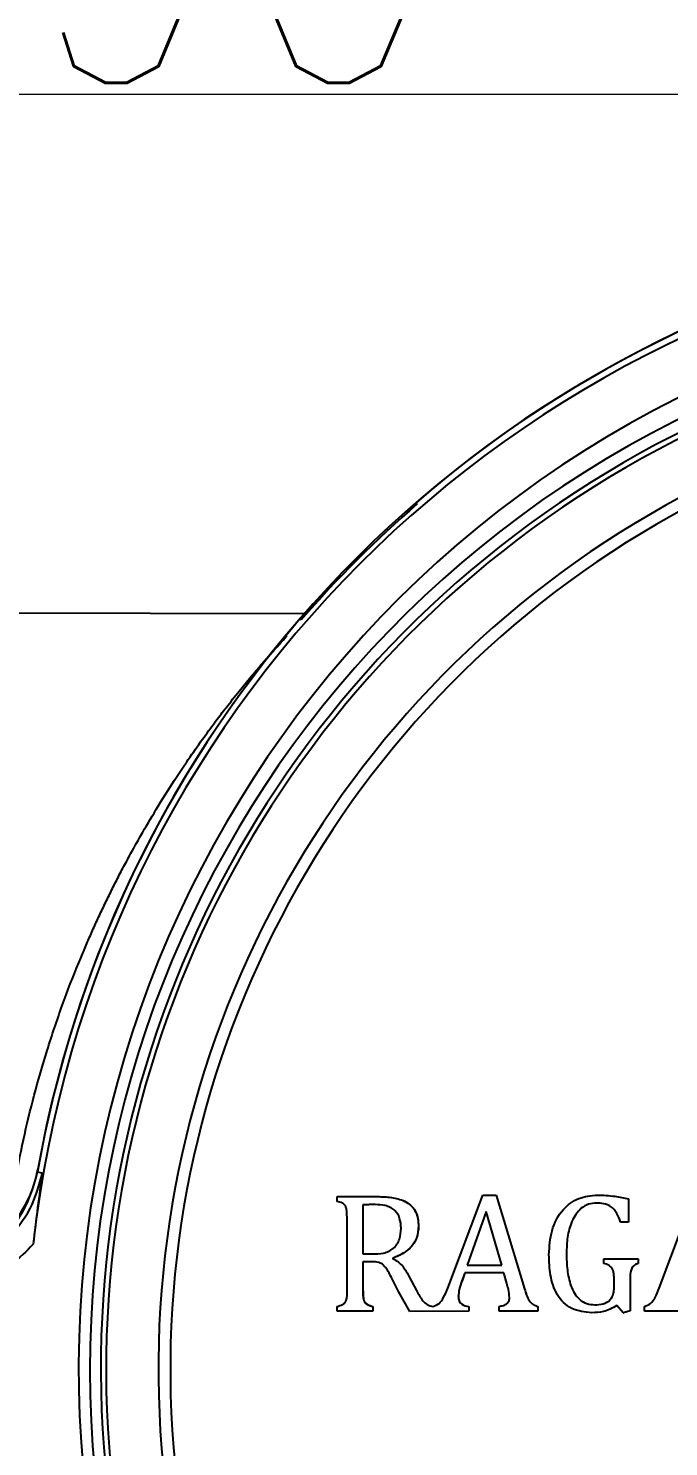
# Model space of a CAD drawing. Header units: millimetres. Extents: x 2454 to 4226, y 715 to 1968.
# Drawn here: x 2905.4 to 2955.1, y 1749.8 to 1859.9 of the extents above; entities that cross this region are included whole.
import ezdxf

# ---------------------------------------------------------------- set-up
doc = ezdxf.new("R2010")
doc.units = ezdxf.units.MM
doc.layers.add('标注', color=3, linetype='Continuous', lineweight=13)
doc.styles.add('SLDTEXTSTYLE1', font='txt.shx', dxfattribs={"width": 0.7, "bigfont": 'gbcbig.shx'})
doc.dimstyles.new('SLDDIMSTYLE12$0', dxfattribs={"dimtxt": 12, "dimasz": 10, "dimexe": 0, "dimexo": 0.0625, "dimgap": 0.875, "dimtad": 1, "dimdec": 1, "dimlfac": 1.8, "dimrnd": 1e-09, "dimzin": 12, "dimdsep": 46, "dimtxsty": 'SLDTEXTSTYLE1', "dimcen": 0.09, "dimdle": 8.16, "dimclrd": 3, "dimclre": 3, "dimadec": 0, "dimazin": 3, "dimtfac": 1, "dimtdec": 1, "dimtofl": 0, "dimtmove": 0, "dimatfit": 3, "dimfxl": 0, "dimfrac": 2, "dimtolj": 1, "dimlwd": 5, "dimlwe": 5, "dimarcsym": 0})

# ---------------------------------------------------------------- blocks, each defined once
blk = doc.blocks.new('*D56')
at = {"layer": 'Defpoints', "color": 0, "transparency": 16777216}
for p in [(3032.64, 1924.43), (3032.64, 1854.79), (2793.43, 1778.9)]:
    blk.add_point(p, dxfattribs=at)
at = {"layer": '标注', "color": 3, "linetype": 'Continuous', "lineweight": 5, "transparency": 16777216}
for p, q in [((3032.64, 1924.37), (3032.64, 1854.79)), ((2803.43, 1854.79), (3022.64, 1854.79))]:
    blk.add_line(p, q, dxfattribs=at)
at = {"layer": '标注', "color": 3, "lineweight": 5, "transparency": 16777216}
blk.add_line((2793.43, 1778.96), (2793.43, 1854.79), dxfattribs=at)
at = {"layer": '标注', "color": 3, "transparency": 16777216}
for points in [[(2803.43, 1856.46), (2803.43, 1853.12), (2793.43, 1854.79)], [(3022.64, 1856.46), (3022.64, 1853.12), (3032.64, 1854.79)]]:
    blk.add_solid(points, dxfattribs=at)
at = {"layer": '标注', "color": 0, "transparency": 16777216, "insert": (2913.04, 1869.38), "char_height": 12, "attachment_point": 5, "style": 'SLDTEXTSTYLE1'}
blk.add_mtext('\\A1;{\\H2.28571x;290}', dxfattribs=at)

msp = doc.modelspace()

# ---------------------------------------------------------------- linework, layer by layer
at = {"color": 7, "linetype": 'Continuous', "lineweight": 25}
for p, q in [((2935.592, 1822.974), (2935.519, 1823.074)), ((2926.832, 1814.444), (2902.358, 1814.496)), ((2926.524, 1814.078), (2926.597, 1813.978)), ((2926.61, 1813.993), (2926.524, 1814.078)), ((2929.391, 1768.822), (2929.391, 1769.193)), ((2929.391, 1769.193), (2932.642, 1769.193)), ((2931.387, 1768.55), (2931.387, 1764.747)), ((2931.387, 1768.55), (2931.392, 1768.55)), ((2931.392, 1768.55), (2931.392, 1764.747)), ((2937.98, 1762.089), (2940.696, 1769.316)), ((2940.696, 1769.316), (2941.727, 1769.316)), ((2941.727, 1769.316), (2943.941, 1762.037)), ((2941.727, 1769.316), (2941.731, 1769.316)), ((2941.731, 1769.316), (2943.946, 1762.037)), ((2949.6, 1769.316), (2949.604, 1769.316)), ((2952.008, 1769.01), (2952.008, 1767.217)), ((2952.008, 1769.01), (2952.012, 1769.01)), ((2954.402, 1762.089), (2957.118, 1769.316)), ((2930.153, 1761.965), (2930.153, 1767.53)), ((2940.951, 1768.039), (2939.483, 1763.883)), ((2940.953, 1768.032), (2939.487, 1763.883)), ((2942.174, 1763.883), (2940.951, 1768.039)), ((2935.709, 1766.916), (2935.714, 1766.916)), ((2952.008, 1767.217), (2951.39, 1767.217)), ((2951.39, 1767.217), (2951.395, 1767.217)), ((2952.012, 1767.217), (2951.395, 1767.217)), ((2952.008, 1767.217), (2952.012, 1767.217)), ((2931.387, 1764.747), (2932.123, 1764.747)), ((2931.387, 1764.13), (2931.387, 1761.969)), ((2932.099, 1764.13), (2931.387, 1764.13)), ((2931.387, 1764.13), (2931.392, 1764.13)), ((2931.392, 1764.13), (2931.392, 1761.969)), ((2932.104, 1764.13), (2931.392, 1764.13)), ((2932.099, 1764.13), (2932.104, 1764.13)), ((2933.72, 1764.418), (2933.72, 1764.36)), ((2933.72, 1764.418), (2933.724, 1764.418)), ((2933.72, 1764.36), (2933.724, 1764.36)), ((2933.724, 1764.418), (2933.724, 1764.36)), ((2947.192, 1764.776), (2947.197, 1764.776)), ((2950.104, 1764.007), (2950.104, 1764.377)), ((2950.104, 1764.377), (2952.77, 1764.377)), ((2952.77, 1764.377), (2952.77, 1764.007)), ((2952.77, 1764.377), (2952.774, 1764.377)), ((2952.774, 1764.377), (2952.774, 1764.007)), ((2939.296, 1763.266), (2939.078, 1762.656)), ((2939.3, 1763.266), (2939.082, 1762.656)), ((2942.327, 1763.266), (2939.296, 1763.266)), ((2939.296, 1763.266), (2939.3, 1763.266)), ((2942.327, 1763.266), (2939.3, 1763.266)), ((2939.483, 1763.883), (2942.174, 1763.883)), ((2942.554, 1762.455), (2942.327, 1763.266)), ((2952.77, 1764.007), (2952.774, 1764.007)), ((2931.387, 1761.969), (2931.392, 1761.969)), ((2934.15, 1761.838), (2933.6, 1762.916)), ((2934.988, 1762.959), (2935.555, 1761.896)), ((2934.988, 1762.959), (2934.992, 1762.959)), ((2939.078, 1762.656), (2939.082, 1762.656)), ((2943.941, 1762.037), (2943.946, 1762.037)), ((2950.897, 1762.151), (2950.897, 1762.536)), ((2952.131, 1762.583), (2952.131, 1760.316)), ((2952.131, 1762.583), (2952.136, 1762.583)), ((2952.136, 1762.583), (2952.136, 1760.316)), ((2935.026, 1760.287), (2934.15, 1761.838)), ((2935.555, 1761.896), (2935.559, 1761.896)), ((2938.794, 1761.435), (2938.799, 1761.435)), ((2929.391, 1760.302), (2929.391, 1760.673)), ((2932.15, 1760.302), (2929.391, 1760.302)), ((2929.391, 1760.302), (2929.395, 1760.302)), ((2932.154, 1760.302), (2929.395, 1760.302)), ((2932.15, 1760.673), (2932.15, 1760.302)), ((2932.15, 1760.673), (2932.154, 1760.673)), ((2932.15, 1760.302), (2932.154, 1760.302)), ((2932.154, 1760.673), (2932.154, 1760.302)), ((2939.6, 1760.302), (2935.026, 1760.287)), ((2935.026, 1760.287), (2935.031, 1760.287)), ((2939.605, 1760.302), (2935.031, 1760.287)), ((2939.6, 1760.673), (2939.6, 1760.302)), ((2939.6, 1760.673), (2939.605, 1760.673)), ((2939.6, 1760.302), (2939.605, 1760.302)), ((2939.605, 1760.673), (2939.605, 1760.302)), ((2941.97, 1760.302), (2941.97, 1760.673)), ((2944.97, 1760.302), (2941.97, 1760.302)), ((2941.97, 1760.302), (2941.974, 1760.302)), ((2944.974, 1760.302), (2941.974, 1760.302)), ((2944.97, 1760.673), (2944.97, 1760.302)), ((2944.97, 1760.673), (2944.974, 1760.673)), ((2944.97, 1760.302), (2944.974, 1760.302)), ((2944.974, 1760.673), (2944.974, 1760.302)), ((2949.162, 1760.179), (2949.167, 1760.179)), ((2951.608, 1760.179), (2951.118, 1760.731)), ((2952.131, 1760.316), (2951.608, 1760.179)), ((2951.608, 1760.179), (2951.613, 1760.179)), ((2952.136, 1760.316), (2951.613, 1760.179)), ((2952.131, 1760.316), (2952.136, 1760.316)), ((2953.243, 1760.302), (2953.243, 1760.673)), ((2956.023, 1760.302), (2953.243, 1760.302)), ((2953.243, 1760.302), (2953.247, 1760.302)), ((2956.027, 1760.302), (2953.247, 1760.302))]:
    msp.add_line(p, q, dxfattribs=at)
for centre, radius, start, end in [((2993.69, 1755.802), 88.439, 96.305, 173.69783), ((2993.797, 1755.802), 89.012, 99.79419, 169.96366), ((2993.796, 1755.806), 89.001, 99.91523, 130.90346), ((2993.687, 1755.803), 84.364, 293.77253, 288.03652), ((2992.529, 1755.805), 82.329, 298.30628, 286.54744), ((2992.335, 1755.805), 81.303, 353.64683, 186.35318), ((2992.326, 1755.805), 80.884, 353.64681, 186.3532), ((2992.287, 1755.805), 76.784, 353.328, 186.67202), ((2992.284, 1755.805), 75.854, 353.328, 186.67202), ((2993.771, 1755.803), 88.863, 130.89677, 139.10606), ((2993.801, 1755.8), 89.009, 139.09969, 170.08602), ((2897.285, 1772.883), 9, 276.80603, 349.96374)]:
    msp.add_arc(centre, radius, start, end, dxfattribs=at)
for points, knots in [([(2903.8, 1766.608), (2903.969, 1767.778), (2904.309, 1770.144), (2905.006, 1773.635), (2905.848, 1777.123), (2906.859, 1780.611), (2908.016, 1784.046), (2909.004, 1786.608), (2909.731, 1788.348), (2910.167, 1789.357), (2910.626, 1790.38), (2911.106, 1791.415), (2911.609, 1792.461), (2912.133, 1793.515), (2912.685, 1794.588), (2913.358, 1795.84), (2914.237, 1797.41), (2915.403, 1799.396), (2916.687, 1801.438), (2917.938, 1803.305), (2919.009, 1804.825), (2919.938, 1806.084), (2920.852, 1807.28), (2921.76, 1808.431), (2922.674, 1809.544), (2923.485, 1810.5), (2924.489, 1811.647), (2925.09, 1812.299), (2925.498, 1812.742)], [0, 0, 0, 0, 0.0512308, 0.1036253, 0.1569741, 0.2122123, 0.2701658, 0.3274802, 0.3452398, 0.3635738, 0.3824831, 0.4019685, 0.4220305, 0.4426697, 0.4638868, 0.4864469, 0.5196493, 0.5634932, 0.6179774, 0.663582, 0.7043754, 0.740359, 0.7715351, 0.813211, 0.8527312, 0.8901099, 0.9253638, 1, 1, 1, 1]), ([(2898.336, 1763.743), (2899.277, 1763.947), (2901.157, 1764.354), (2903.54, 1766.044), (2905.359, 1768.335), (2905.867, 1770.194), (2906.121, 1771.125)], [0, 0, 0, 0, 0.2500652, 0.4994456, 0.7493864, 1, 1, 1, 1]), ([(2898.471, 1763.609), (2899.437, 1763.793), (2901.368, 1764.163), (2903.835, 1765.852), (2905.715, 1768.175), (2906.236, 1770.071), (2906.496, 1771.018)], [0, 0, 0, 0, 0.2500471, 0.50006, 0.75030711, 1, 1, 1, 1]), ([(2906.496, 1771.018), (2906.369, 1770.144), (2906.115, 1768.404), (2905.895, 1766.472), (2905.786, 1765.51)], [0, 0, 0, 0, 0.5024427, 1, 1, 1, 1]), ([(2906.121, 1771.125), (2906.192, 1771.106), (2906.317, 1771.071), (2906.441, 1771.034), (2906.496, 1771.018)], [0, 0, 0, 0, 0.56, 1, 1, 1, 1]), ([(2930.153, 1767.53), (2930.151, 1767.671), (2930.148, 1767.952), (2930.116, 1768.311), (2929.976, 1768.565), (2929.738, 1768.732), (2929.53, 1768.786), (2929.391, 1768.822)], [0, 0, 0, 0, 0.2497875, 0.4986891, 0.623422, 0.7479725, 1, 1, 1, 1]), ([(2932.339, 1768.575), (2932.18, 1768.575), (2931.863, 1768.575), (2931.546, 1768.558), (2931.387, 1768.55)], [0, 0, 0, 0, 0.5000661, 1, 1, 1, 1]), ([(2932.343, 1768.575), (2932.165, 1768.575), (2931.848, 1768.575), (2931.531, 1768.558), (2931.392, 1768.55)], [0, 0, 0, 0, 0.56001567, 1, 1, 1, 1]), ([(2934.351, 1766.739), (2934.335, 1767), (2934.31, 1767.397), (2934.088, 1767.876), (2933.828, 1768.17), (2933.497, 1768.38), (2932.999, 1768.552), (2932.601, 1768.566), (2932.339, 1768.575)], [0, 0, 0, 0, 0.2489128, 0.3771277, 0.4994141, 0.6203197, 0.749749, 1, 1, 1, 1]), ([(2932.642, 1769.193), (2933.006, 1769.182), (2933.729, 1769.162), (2934.619, 1768.89), (2935.205, 1768.45), (2935.512, 1768.006), (2935.677, 1767.481), (2935.698, 1767.115), (2935.709, 1766.916)], [0, 0, 0, 0, 0.2506607, 0.4979437, 0.6250501, 0.7485035, 0.8630456, 1, 1, 1, 1]), ([(2932.646, 1769.193), (2933.009, 1769.181), (2933.735, 1769.156), (2934.627, 1768.889), (2935.212, 1768.447), (2935.636, 1767.837), (2935.683, 1767.284), (2935.714, 1766.916)], [0, 0, 0, 0, 0.2507387, 0.5006348, 0.6258254, 0.7509246, 1, 1, 1, 1]), ([(2945.834, 1764.686), (2945.874, 1765.314), (2945.953, 1766.569), (2946.763, 1768.18), (2948.113, 1769.177), (2949.104, 1769.27), (2949.6, 1769.316)], [0, 0, 0, 0, 0.2808621, 0.5603944, 0.779988, 1, 1, 1, 1]), ([(2949.521, 1768.699), (2949.309, 1768.68), (2948.885, 1768.642), (2948.139, 1768.201), (2947.551, 1767.281), (2947.236, 1766.046), (2947.207, 1765.2), (2947.192, 1764.776)], [0, 0, 0, 0, 0.1250099, 0.2499863, 0.4986889, 0.7491401, 1, 1, 1, 1]), ([(2951.39, 1767.217), (2951.31, 1767.448), (2951.15, 1767.907), (2950.7, 1768.454), (2950.096, 1768.677), (2949.713, 1768.692), (2949.521, 1768.699)], [0, 0, 0, 0, 0.28076842, 0.55963245, 0.77936115, 1, 1, 1, 1]), ([(2949.6, 1769.316), (2950.055, 1769.301), (2950.868, 1769.272), (2951.659, 1769.09), (2952.008, 1769.01)], [0, 0, 0, 0, 0.5599154, 1, 1, 1, 1]), ([(2932.123, 1764.747), (2932.412, 1764.751), (2932.848, 1764.757), (2933.401, 1764.931), (2933.764, 1765.164), (2934.051, 1765.489), (2934.306, 1766.012), (2934.333, 1766.45), (2934.351, 1766.739)], [0, 0, 0, 0, 0.2508102, 0.3774947, 0.5007393, 0.621995, 0.7507204, 1, 1, 1, 1]), ([(2935.709, 1766.916), (2935.682, 1766.618), (2935.63, 1766.046), (2935.201, 1765.306), (2934.538, 1764.761), (2934.009, 1764.539), (2933.72, 1764.418)], [0, 0, 0, 0, 0.2597473, 0.4988551, 0.7262382, 1, 1, 1, 1]), ([(2935.714, 1766.916), (2935.685, 1766.594), (2935.628, 1765.952), (2934.953, 1764.963), (2934.19, 1764.624), (2933.724, 1764.418)], [0, 0, 0, 0, 0.280379, 0.5602922, 1, 1, 1, 1]), ([(2905.786, 1765.51), (2905.244, 1764.957), (2904.163, 1763.854), (2902.288, 1762.776), (2900.427, 1762.077), (2899.226, 1761.904), (2898.623, 1761.817)], [0, 0, 0, 0, 0.2806173, 0.559574, 0.7791194, 1, 1, 1, 1]), ([(2933.6, 1762.916), (2933.442, 1763.231), (2933.244, 1763.625), (2932.862, 1763.988), (2932.537, 1764.13), (2932.276, 1764.13), (2932.099, 1764.13)], [0, 0, 0, 0, 0.5004629, 0.6280323, 0.7495371, 1, 1, 1, 1]), ([(2933.72, 1764.36), (2933.865, 1764.282), (2934.147, 1764.132), (2934.606, 1763.67), (2934.834, 1763.245), (2934.988, 1762.959)], [0, 0, 0, 0, 0.254228, 0.4964433, 1, 1, 1, 1]), ([(2949.162, 1760.179), (2948.625, 1760.23), (2947.817, 1760.306), (2946.939, 1760.943), (2946.296, 1761.797), (2945.891, 1763.095), (2945.853, 1764.155), (2945.834, 1764.686)], [0, 0, 0, 0, 0.24891021, 0.37405331, 0.49928992, 0.74922424, 1, 1, 1, 1]), ([(2947.192, 1764.776), (2947.205, 1764.353), (2947.229, 1763.506), (2947.481, 1762.262), (2948.012, 1761.3), (2948.757, 1760.848), (2949.181, 1760.814), (2949.394, 1760.796)], [0, 0, 0, 0, 0.2509733, 0.5016441, 0.7501459, 0.874991, 1, 1, 1, 1]), ([(2950.897, 1762.536), (2950.894, 1762.71), (2950.888, 1763.056), (2950.833, 1763.555), (2950.503, 1763.898), (2950.237, 1763.97), (2950.104, 1764.007)], [0, 0, 0, 0, 0.2814958, 0.5616084, 0.7793283, 1, 1, 1, 1]), ([(2952.77, 1764.007), (2952.669, 1763.97), (2952.468, 1763.896), (2952.244, 1763.648), (2952.127, 1763.192), (2952.13, 1762.834), (2952.131, 1762.583)], [0, 0, 0, 0, 0.18674938, 0.3723338, 0.55912288, 1, 1, 1, 1]), ([(2952.774, 1764.007), (2952.674, 1763.97), (2952.473, 1763.896), (2952.249, 1763.648), (2952.132, 1763.192), (2952.134, 1762.834), (2952.136, 1762.583)], [0, 0, 0, 0, 0.18674938, 0.3723338, 0.55912288, 1, 1, 1, 1]), ([(2929.391, 1760.673), (2929.529, 1760.708), (2929.737, 1760.762), (2929.978, 1760.926), (2930.185, 1761.31), (2930.167, 1761.674), (2930.153, 1761.965)], [0, 0, 0, 0, 0.25077927, 0.37643473, 0.50023154, 1, 1, 1, 1]), ([(2931.387, 1761.969), (2931.38, 1761.678), (2931.372, 1761.349), (2931.51, 1761.019), (2931.595, 1760.903), (2931.804, 1760.762), (2932.011, 1760.708), (2932.15, 1760.673)], [0, 0, 0, 0, 0.500445, 0.5665268, 0.6257658, 0.7503222, 1, 1, 1, 1]), ([(2931.392, 1761.969), (2931.394, 1761.793), (2931.397, 1761.478), (2931.458, 1761.015), (2931.792, 1760.763), (2932.033, 1760.703), (2932.154, 1760.673)], [0, 0, 0, 0, 0.3150983, 0.561633, 0.7789881, 1, 1, 1, 1]), ([(2936.829, 1760.671), (2936.998, 1760.734), (2937.338, 1760.861), (2937.703, 1761.411), (2937.875, 1761.831), (2937.98, 1762.089)], [0, 0, 0, 0, 0.2779893, 0.5583685, 1, 1, 1, 1]), ([(2939.078, 1762.656), (2938.997, 1762.434), (2938.852, 1762.038), (2938.812, 1761.619), (2938.794, 1761.435)], [0, 0, 0, 0, 0.5603886, 1, 1, 1, 1]), ([(2939.082, 1762.656), (2939.001, 1762.434), (2938.857, 1762.038), (2938.816, 1761.619), (2938.799, 1761.435)], [0, 0, 0, 0, 0.5603886, 1, 1, 1, 1]), ([(2942.77, 1761.369), (2942.749, 1761.576), (2942.712, 1761.945), (2942.602, 1762.299), (2942.554, 1762.455)], [0, 0, 0, 0, 0.559614, 1, 1, 1, 1]), ([(2943.941, 1762.037), (2944.032, 1761.706), (2944.159, 1761.247), (2944.581, 1760.783), (2944.84, 1760.709), (2944.97, 1760.673)], [0, 0, 0, 0, 0.5606419, 0.7798878, 1, 1, 1, 1]), ([(2943.946, 1762.037), (2944.037, 1761.706), (2944.163, 1761.247), (2944.585, 1760.783), (2944.844, 1760.709), (2944.974, 1760.673)], [0, 0, 0, 0, 0.5606419, 0.7798878, 1, 1, 1, 1]), ([(2949.394, 1760.796), (2949.611, 1760.805), (2950.043, 1760.824), (2950.609, 1761.121), (2950.87, 1761.639), (2950.888, 1761.98), (2950.897, 1762.151)], [0, 0, 0, 0, 0.2811486, 0.5595012, 0.7791204, 1, 1, 1, 1]), ([(2953.243, 1760.673), (2953.413, 1760.734), (2953.756, 1760.856), (2954.124, 1761.408), (2954.296, 1761.831), (2954.402, 1762.089)], [0, 0, 0, 0, 0.277759, 0.5582123, 1, 1, 1, 1]), ([(2935.555, 1761.896), (2935.7, 1761.624), (2935.916, 1761.217), (2936.37, 1760.769), (2936.676, 1760.704), (2936.829, 1760.671)], [0, 0, 0, 0, 0.5008588, 0.7500558, 1, 1, 1, 1]), ([(2938.794, 1761.435), (2938.801, 1761.316), (2938.814, 1761.081), (2939.117, 1760.752), (2939.416, 1760.703), (2939.6, 1760.673)], [0, 0, 0, 0, 0.2808814, 0.5588569, 1, 1, 1, 1]), ([(2938.799, 1761.435), (2938.805, 1761.316), (2938.819, 1761.081), (2939.121, 1760.752), (2939.421, 1760.703), (2939.605, 1760.673)], [0, 0, 0, 0, 0.2808814, 0.5588569, 1, 1, 1, 1]), ([(2941.97, 1760.673), (2942.078, 1760.695), (2942.293, 1760.74), (2942.591, 1760.854), (2942.759, 1761.106), (2942.766, 1761.281), (2942.77, 1761.369)], [0, 0, 0, 0, 0.2811955, 0.5607077, 0.7796524, 1, 1, 1, 1]), ([(2951.118, 1760.731), (2950.775, 1760.545), (2950.162, 1760.213), (2949.468, 1760.189), (2949.162, 1760.179)], [0, 0, 0, 0, 0.559112, 1, 1, 1, 1])]:
    msp.add_open_spline(points, degree=3, knots=knots, dxfattribs=at)

# ---------------------------------------------------------------- dimensions: what is measured, and where the dimension line sits
at = {"layer": '标注'}
dim = msp.add_linear_dim(base=(3032.639, 1854.79), p1=(2793.431, 1778.896), p2=(3032.639, 1924.435), text='{\\H2.28571x;290}', dimstyle='SLDDIMSTYLE12$0', override={"dimtdec": 3, "dimtzin": 0}, dxfattribs=at)
dim.commit()
dim.dimension.update_dxf_attribs({"geometry": '*D56', "text_midpoint": (2913.035, 1854.79), "dimtype": 160})

doc.saveas('drawing.dxf')
